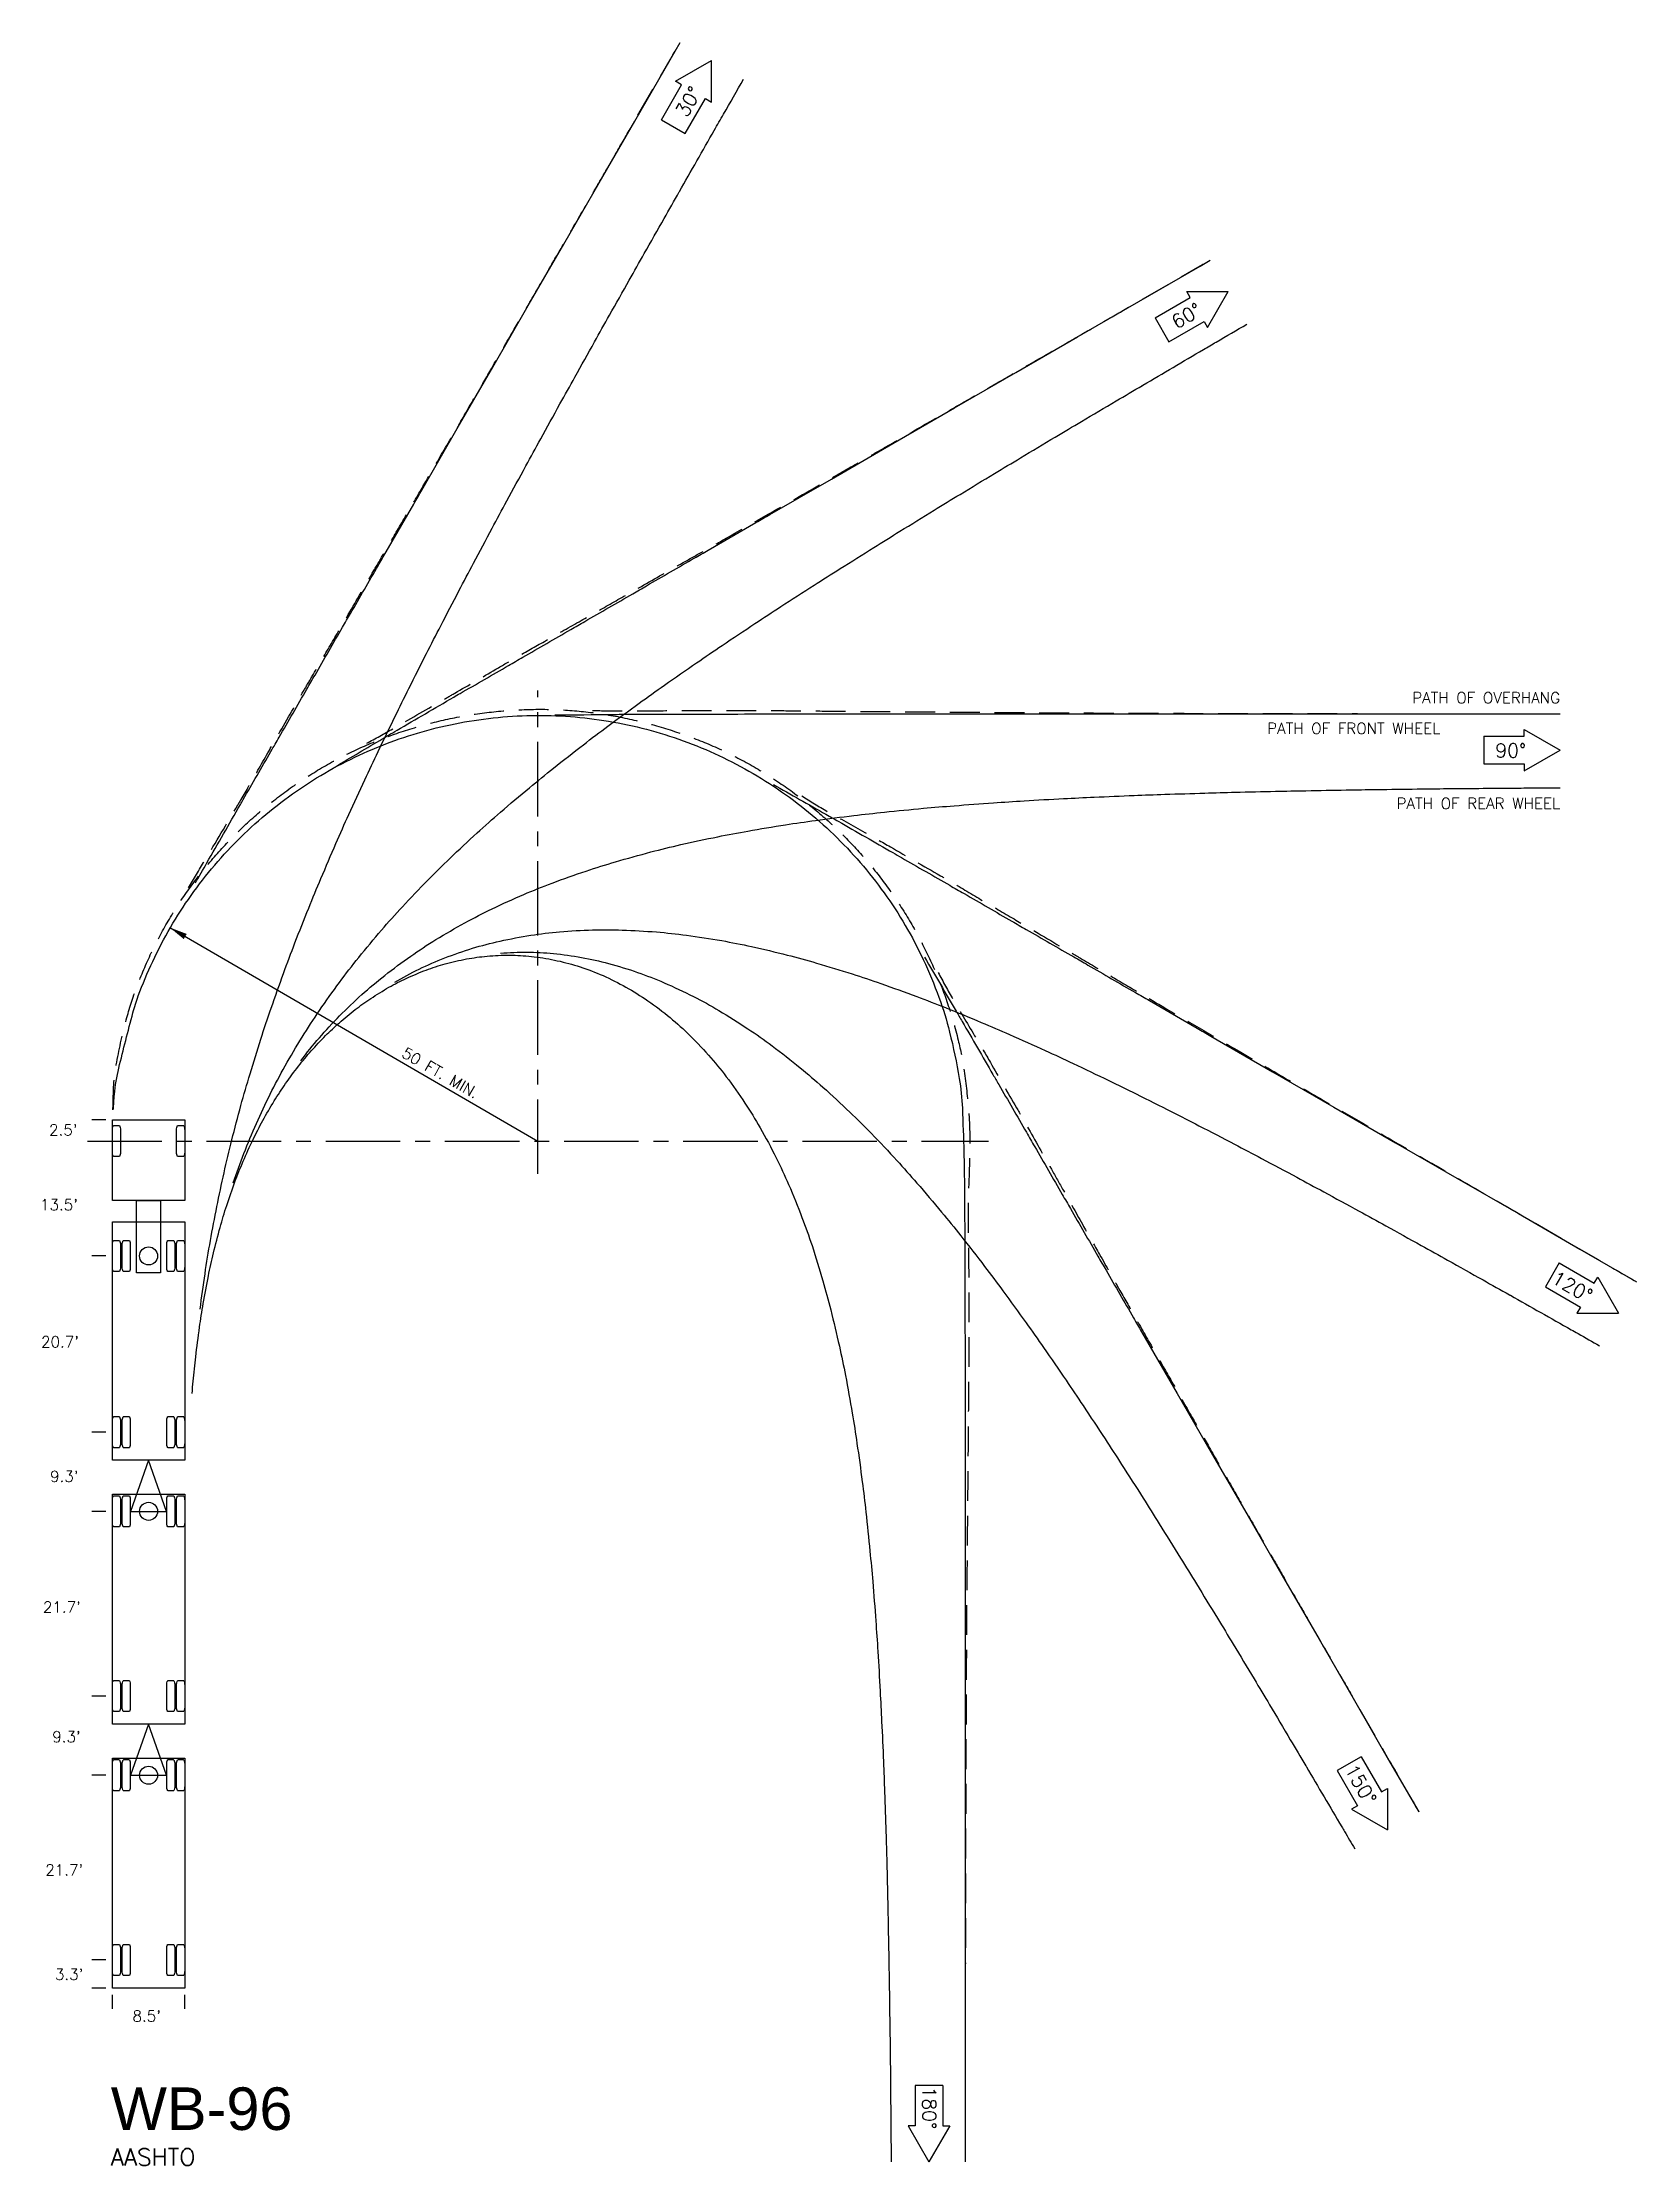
# Model space of a CAD drawing. Extents: x -58 to 129, y -120 to 129.
import ezdxf
from ezdxf.enums import TextEntityAlignment as Align

# ---------------------------------------------------------------- set-up
doc = ezdxf.new("R2010")
doc.units = 0
doc.header["$LTSCALE"] = 7
doc.header["$MEASUREMENT"] = 0
doc.linetypes.add('CENTER', pattern=[2, 1.25, -0.25, 0.25, -0.25])
doc.linetypes.add('DASHED', pattern=[0.75, 0.5, -0.25])
for name, color, linetype in [('DIMS', 1, 'CONTINUOUS'), ('OVERHANG', 2, 'DASHED'), ('TEXT', 4, 'CONTINUOUS'), ('VEHICLE', 7, 'CONTINUOUS'), ('WHEELS', 3, 'CONTINUOUS')]:
    doc.layers.add(name, color=color, linetype=linetype)
doc.styles.add('SANSSERIF', font='SAS_____.pfb', dxfattribs={"height": 2})
doc.styles.get("Standard").update_dxf_attribs({"font": 'ROMANS.shx', "height": 2})

msp = doc.modelspace()

# ---------------------------------------------------------------- linework, layer by layer
at = {"layer": 'DIMS', "linetype": 'CENTER'}
for p, q in [((0, -3.87), (0, 52.94)), ((-52.92, 0), (52.92, 0))]:
    msp.add_line(p, q, dxfattribs=at)
at = {"layer": 'DIMS'}
for p, q in [((-43.25, 25.08), (0, 0)), ((-50.76, 2.5), (-52.39, 2.5)), ((-50.76, -13.5), (-52.39, -13.5)), ((-50.76, -34.2), (-52.39, -34.2)), ((-50.76, -43.5), (-52.39, -43.5)), ((-50.76, -65.2), (-52.39, -65.2)), ((-50.76, -74.5), (-52.39, -74.5)), ((-50.76, -96.2), (-52.39, -96.2)), ((-50.76, -99.5), (-52.39, -99.5)), ((-50, -101.94), (-50, -100.31)), ((-41.5, -101.94), (-41.5, -100.31))]:
    msp.add_line(p, q, dxfattribs=at)
msp.add_solid([(-41.61, 23.73), (-41.26, 24.33), (-43.25, 25.08)], dxfattribs=at)
at = {"layer": 'OVERHANG', "flags": 128}
for points in [[(-41.07, 29.75, 0.002377), (-39.16, 32.91, 0.000211), (-35.25, 39.48, 0.002168), (-34.87, 40.12, 0.003463), (-33.04, 43.31, -0.002715), (-30.71, 47.38, -0.000189), (-27.48, 52.95, -0.000631), (-26.51, 54.62, -0.000038), (-24.39, 58.24, 0.000073), (-22.28, 61.85, 0.000005), (-19.27, 67.02, 0.000013), (-18.06, 69.09, 0.000079), (-15.99, 72.64, 0.000076), (-13.84, 76.32, 0.000179), (-12.08, 79.36, 0.00013), (-9.63, 83.56, 0.000086), (-7.31, 87.56, 0.000106), (-5.43, 90.8, 0.000063), (-3, 95, 0.000087), (-1.23, 98.04, 0.000041), (1.04, 101.96, 0.000048), (2.96, 105.28, 0.000032), (5.59, 109.82, 0.000053), (7.15, 112.53, 0.000031), (9.39, 116.4, 0.000035), (11.34, 119.78), (15.53, 127.02, 0.000027), (15.74, 127.39, 0.000006), (16.71, 129.05)], [(-20.12, 46.73, 0.007684), (-17.06, 48.43, 0.000263), (-11.38, 51.68, 0.000919), (-9.76, 52.62, 0.001249), (-4.95, 55.42, -0.002443), (-2.49, 56.84, -0.000577), (0.76, 58.7, -0.000462), (4.83, 61.01, -0.000031), (8.49, 63.08, 0.00008), (12.15, 65.16, 0.000034), (17.06, 67.95, 0.00007), (19.47, 69.31, 0.000342), (22.27, 70.91, 0.000212), (26.78, 73.48, 0.00015), (30.88, 75.82, 0.000192), (34.08, 77.65, 0.0001), (37.89, 79.83, 0.000109), (41.38, 81.83, 0.00008), (46.01, 84.49, 0.000139), (48.67, 86.02, 0.000075), (52.2, 88.05, 0.00007), (55.95, 90.21, 0.000031), (60.6, 92.89, 0.000055), (63.24, 94.4, 0.00004), (67.47, 96.84, 0.000055), (70.52, 98.6), (77.8, 102.8, 0.000031), (77.94, 102.88, 0.000004), (78.96, 103.47)], [(-49.93, 3.65, -0.001137), (-49.88, 5.61, -0.036626), (-49.59, 8.62, -0.021044), (-48.49, 13.76, -0.023255), (-47.29, 17.64, -0.021909), (-45.65, 21.62, -0.021286), (-43.7, 25.39, -0.021353), (-41.45, 28.96, -0.021202), (-38.87, 32.36, -0.021145), (-36.02, 35.54, -0.021323), (-32.91, 38.46, -0.020947), (-29.5, 41.16, -0.021644), (-25.88, 43.55, -0.021736), (-22.09, 45.61, -0.021921), (-18.12, 47.33, -0.021783), (-13.99, 48.71, -0.021058), (-9.79, 49.73, -0.020779), (-5.47, 50.4, -0.021325), (-1.07, 50.7, -0.021931), (3.22, 50.63, -0.022), (7.49, 50.18, -0.021349), (11.82, 49.33, -0.020901), (16.04, 48.13, -0.021379), (20.06, 46.62, -0.02171), (23.97, 44.74, -0.021797), (27.69, 42.54, -0.021237), (31.21, 40.03, -0.021408), (34.48, 37.24, -0.020749), (37.54, 34.16, -0.021395), (40.24, 30.93, -0.02062), (42.69, 27.45, -0.020816), (44.82, 23.81, -0.020228), (46.66, 19.97, -0.021134), (48.12, 16.17, -0.020365), (49.37, 11.85, -0.024909), (50.07, 8.24, -0.015448), (50.6, 3.53, -0.020743), (50.73, 0, -0.010283), (50.61, -5.13, 0.012767), (50.53, -9.27, 0.002434), (50.6, -14.93, -0.004331), (50.63, -18.11, -0.000507), (50.62, -24.63, -0.001391), (50.6, -27.01, -0.000055), (50.55, -33.12, -0.000122), (50.53, -35.88, -0.000016), (50.49, -40.29, 0.000034), (50.45, -44.7, 0.000079), (50.4, -50.57, 0.00016), (50.37, -53.47, 0.000447), (50.36, -55.74, 0.000157), (50.32, -62.2, 0.000113), (50.29, -68.15, 0.000247), (50.28, -70.88, 0.000192), (50.26, -74.62, 0.000146), (50.25, -79.55, 0.000065), (50.23, -85.16, 0.000121), (50.23, -88.19, 0.000076), (50.22, -92.88, 0.00009), (50.21, -96.82, 0.000042), (50.21, -101.98, 0.000063), (50.2, -105.44), (50.2, -114.06, 0.000062), (50.19, -115.75, 0.000025), (50.19, -119.92)], [(6.4, 50.59, 0.011217), (9.85, 50.53, 0.001624), (15.03, 50.56, -0.002584), (18.29, 50.58, -0.000398), (25.24, 50.58, -0.001825), (26.75, 50.58, -0.00001), (30.99, 50.54, 0.000011), (35.23, 50.5), (43.7, 50.43, 0.000081), (46.55, 50.41, 0.000041), (52.17, 50.37, 0.000275), (56.74, 50.33, 0.000324), (60.63, 50.31, 0.00023), (64.01, 50.29, 0.000153), (69.08, 50.27, 0.000072), (74.67, 50.25, 0.00014), (77.53, 50.24, 0.00012), (81.85, 50.23, 0.000126), (85.98, 50.22, 0.000067), (90.87, 50.21, 0.000092), (94.42, 50.21, 0.000046), (99.37, 50.2, 0.000066), (102.87, 50.19, 0.000032), (107.82, 50.19, 0.000045), (111.31, 50.19, 0.000022), (111.43, 50.19, 0), (119.75, 50.18, 0.000047), (119.77, 50.18, 0.000002), (120.09, 50.18)], [(31, 40.54, 0.012495), (34, 38.73, 0.002325), (38.42, 36.25, -0.003443), (41.4, 34.56, -0.000559), (47.28, 31.17, -0.002178), (48.79, 30.29, -0.000177), (52.47, 28.12, 0.000198), (56.16, 25.95, 0.000007), (62.09, 22.45, 0.000027), (63.52, 21.61, 0.000124), (67.27, 19.4, 0.000129), (70.87, 17.28, 0.000349), (73.89, 15.51, 0.000243), (78.22, 12.98, 0.000165), (82.37, 10.55, 0.000215), (85.57, 8.69, 0.00011), (89.52, 6.38, 0.000129), (92.91, 4.41, 0.000082), (97.24, 1.9, 0.000117), (100.26, 0.14, 0.000089), (104.43, -2.27, 0.000117), (107.61, -4.12, 0.000044), (111.68, -6.47, 0.000054), (114.96, -8.37), (122.3, -12.62, 0.000068), (124.49, -13.89, 0.000033), (129.06, -16.53)], [(47.02, 19.8, 0.011526), (48.77, 16.64, 0.002675), (51.47, 12.09, -0.004276), (53.15, 9.24, -0.000467), (56.21, 3.92, -0.00114), (57.46, 1.74, -0.000242), (60.32, -3.3, -0.000491), (61.73, -5.79, -0.000377), (64.11, -10.02, 0.000484), (65.98, -13.32, 0.000194), (68.36, -17.54, 0.00025), (70.22, -20.82, 0.00022), (72.44, -24.73, 0.000242), (74.47, -28.29, 0.00017), (76.85, -32.47, 0.000217), (78.72, -35.74, 0.000114), (80.97, -39.66, 0.000127), (82.98, -43.17, 0.000089), (85.62, -47.77, 0.000145), (87.24, -50.59, 0.000086), (89.47, -54.48, 0.000096), (91.5, -58, 0.000033), (94.08, -62.49, 0.000051), (95.76, -65.4), (100.02, -72.8, 0.000074), (101.09, -74.65, 0.000033), (103.48, -78.79)]]:
    msp.add_lwpolyline(points, format="xyb", dxfattribs=at)
at = {"layer": 'TEXT'}
for p, q in [((16.17, 124.49), (20.39, 126.93)), ((20.39, 122.05), (20.39, 126.93)), ((14.5, 119.96), (16.87, 124.08)), ((16.87, 124.08), (16.17, 124.49)), ((17.31, 118.34), (19.69, 122.46)), ((19.69, 122.46), (20.39, 122.05)), ((14.5, 119.96), (17.31, 118.34)), ((76.62, 99.08), (76.22, 99.78)), ((76.22, 99.78), (81.09, 99.78)), ((78.66, 95.56), (81.09, 99.78)), ((72.51, 96.7), (76.62, 99.08)), ((72.51, 96.7), (74.13, 93.89)), ((74.13, 93.89), (78.25, 96.26)), ((78.25, 96.26), (78.66, 95.56)), ((111.11, 47.55), (111.11, 44.3)), ((111.11, 47.55), (115.87, 47.55)), ((115.87, 47.55), (115.87, 48.36)), ((115.87, 48.36), (120.09, 45.92)), ((115.87, 43.49), (120.09, 45.92)), ((111.11, 44.3), (115.87, 44.3)), ((115.87, 44.3), (115.87, 43.49)), ((119.97, -14.32), (118.35, -17.14)), ((119.97, -14.32), (124.09, -16.7)), ((118.35, -17.14), (122.47, -19.52)), ((124.09, -16.7), (124.5, -16)), ((124.5, -16), (126.93, -20.22)), ((122.47, -19.52), (122.06, -20.22)), ((122.06, -20.22), (126.93, -20.22)), ((96.71, -72.33), (93.89, -73.96)), ((93.89, -73.96), (96.27, -78.08)), ((96.71, -72.33), (99.09, -76.45)), ((99.09, -76.45), (99.79, -76.05)), ((99.79, -76.05), (99.79, -80.92)), ((96.27, -78.08), (95.57, -78.48)), ((95.57, -78.48), (99.79, -80.92)), ((47.56, -110.94), (44.31, -110.94)), ((44.31, -110.94), (44.31, -115.7)), ((47.56, -110.94), (47.56, -115.7)), ((44.31, -115.7), (43.49, -115.7)), ((43.49, -115.7), (45.93, -119.92)), ((48.37, -115.7), (45.93, -119.92)), ((47.56, -115.7), (48.37, -115.7))]:
    msp.add_line(p, q, dxfattribs=at)
at = {"layer": 'VEHICLE'}
for points in [[(-41.5, 2.5), (-41.5, -7), (-50, -7), (-50, 2.5)], [(-44.33, -7), (-44.33, -15.5), (-47.17, -15.5), (-47.17, -7)], [(-41.5, -9.5), (-41.5, -37.5), (-50, -37.5), (-50, -9.5)], [(-45.75, -37.5), (-47.88, -43.5), (-43.63, -43.5)], [(-41.5, -41.5), (-41.5, -68.5), (-50, -68.5), (-50, -41.5)], [(-45.75, -68.5), (-47.88, -74.5), (-43.63, -74.5)], [(-41.5, -72.5), (-41.5, -99.5), (-50, -99.5), (-50, -72.5)]]:
    msp.add_lwpolyline(points, close=True, dxfattribs=at)
for points in [[(-49.05, -1.32, -0.14), (-49.16, -1.81, -0.24), (-49.23, -1.83), (-49.82, -1.83, -0.24), (-49.88, -1.81, -0.14), (-50, -1.32), (-50, 1.32, -0.14), (-49.88, 1.81, -0.24), (-49.82, 1.83), (-49.23, 1.83, -0.24), (-49.16, 1.81, -0.14), (-49.05, 1.32)], [(-41.5, -1.32, -0.14), (-41.62, -1.81, -0.24), (-41.68, -1.83), (-42.27, -1.83, -0.24), (-42.34, -1.81, -0.14), (-42.45, -1.32), (-42.45, 1.32, -0.14), (-42.34, 1.81, -0.24), (-42.27, 1.83), (-41.68, 1.83, -0.24), (-41.62, 1.81, -0.14), (-41.5, 1.32)], [(-50, -12.18, -0.14), (-49.88, -11.69, -0.24), (-49.82, -11.67), (-49.23, -11.67, -0.24), (-49.16, -11.69, -0.14), (-49.05, -12.18), (-49.05, -14.82, -0.14), (-49.16, -15.31, -0.24), (-49.23, -15.33), (-49.82, -15.33, -0.24), (-49.88, -15.31, -0.14), (-50, -14.82)], [(-48.84, -12.18, -0.14), (-48.72, -11.69, -0.24), (-48.66, -11.67), (-48.07, -11.67, -0.24), (-48, -11.69, -0.14), (-47.89, -12.18), (-47.89, -14.82, -0.14), (-48, -15.31, -0.24), (-48.07, -15.33), (-48.66, -15.33, -0.24), (-48.72, -15.31, -0.14), (-48.84, -14.82)], [(-43.61, -12.18, -0.14), (-43.5, -11.69, -0.24), (-43.43, -11.67), (-42.84, -11.67, -0.24), (-42.78, -11.69, -0.14), (-42.66, -12.18), (-42.66, -14.82, -0.14), (-42.78, -15.31, -0.24), (-42.84, -15.33), (-43.43, -15.33, -0.24), (-43.5, -15.31, -0.14), (-43.61, -14.82)], [(-42.45, -12.18, -0.14), (-42.34, -11.69, -0.24), (-42.27, -11.67), (-41.68, -11.67, -0.24), (-41.62, -11.69, -0.14), (-41.5, -12.18), (-41.5, -14.82, -0.14), (-41.62, -15.31, -0.24), (-41.68, -15.33), (-42.27, -15.33, -0.24), (-42.34, -15.31, -0.14), (-42.45, -14.82)], [(-50, -32.88, -0.14), (-49.88, -32.39, -0.24), (-49.82, -32.37), (-49.23, -32.37, -0.24), (-49.16, -32.39, -0.14), (-49.05, -32.88), (-49.05, -35.52, -0.14), (-49.16, -36.01, -0.24), (-49.23, -36.03), (-49.82, -36.03, -0.24), (-49.88, -36.01, -0.14), (-50, -35.52)], [(-48.84, -32.88, -0.14), (-48.72, -32.39, -0.24), (-48.66, -32.37), (-48.07, -32.37, -0.24), (-48, -32.39, -0.14), (-47.89, -32.88), (-47.89, -35.52, -0.14), (-48, -36.01, -0.24), (-48.07, -36.03), (-48.66, -36.03, -0.24), (-48.72, -36.01, -0.14), (-48.84, -35.52)], [(-43.61, -32.88, -0.14), (-43.5, -32.39, -0.24), (-43.43, -32.37), (-42.84, -32.37, -0.24), (-42.78, -32.39, -0.14), (-42.66, -32.88), (-42.66, -35.52, -0.14), (-42.78, -36.01, -0.24), (-42.84, -36.03), (-43.43, -36.03, -0.24), (-43.5, -36.01, -0.14), (-43.61, -35.52)], [(-42.45, -32.88, -0.14), (-42.34, -32.39, -0.24), (-42.27, -32.37), (-41.68, -32.37, -0.24), (-41.62, -32.39, -0.14), (-41.5, -32.88), (-41.5, -35.52, -0.14), (-41.62, -36.01, -0.24), (-41.68, -36.03), (-42.27, -36.03, -0.24), (-42.34, -36.01, -0.14), (-42.45, -35.52)], [(-50, -42.18, -0.14), (-49.88, -41.69, -0.24), (-49.82, -41.67), (-49.23, -41.67, -0.24), (-49.16, -41.69, -0.14), (-49.05, -42.18), (-49.05, -44.82, -0.14), (-49.16, -45.31, -0.24), (-49.23, -45.33), (-49.82, -45.33, -0.24), (-49.88, -45.31, -0.14), (-50, -44.82)], [(-48.84, -42.18, -0.14), (-48.72, -41.69, -0.24), (-48.66, -41.67), (-48.07, -41.67, -0.24), (-48, -41.69, -0.14), (-47.89, -42.18), (-47.89, -44.82, -0.14), (-48, -45.31, -0.24), (-48.07, -45.33), (-48.66, -45.33, -0.24), (-48.72, -45.31, -0.14), (-48.84, -44.82)], [(-43.61, -42.18, -0.14), (-43.5, -41.69, -0.24), (-43.43, -41.67), (-42.84, -41.67, -0.24), (-42.78, -41.69, -0.14), (-42.66, -42.18), (-42.66, -44.82, -0.14), (-42.78, -45.31, -0.24), (-42.84, -45.33), (-43.43, -45.33, -0.24), (-43.5, -45.31, -0.14), (-43.61, -44.82)], [(-42.45, -42.18, -0.14), (-42.34, -41.69, -0.24), (-42.27, -41.67), (-41.68, -41.67, -0.24), (-41.62, -41.69, -0.14), (-41.5, -42.18), (-41.5, -44.82, -0.14), (-41.62, -45.31, -0.24), (-41.68, -45.33), (-42.27, -45.33, -0.24), (-42.34, -45.31, -0.14), (-42.45, -44.82)], [(-50, -63.88, -0.14), (-49.88, -63.39, -0.24), (-49.82, -63.37), (-49.23, -63.37, -0.24), (-49.16, -63.39, -0.14), (-49.05, -63.88), (-49.05, -66.52, -0.14), (-49.16, -67.01, -0.24), (-49.23, -67.03), (-49.82, -67.03, -0.24), (-49.88, -67.01, -0.14), (-50, -66.52)], [(-48.84, -63.88, -0.14), (-48.72, -63.39, -0.24), (-48.66, -63.37), (-48.07, -63.37, -0.24), (-48, -63.39, -0.14), (-47.89, -63.88), (-47.89, -66.52, -0.14), (-48, -67.01, -0.24), (-48.07, -67.03), (-48.66, -67.03, -0.24), (-48.72, -67.01, -0.14), (-48.84, -66.52)], [(-43.61, -63.88, -0.14), (-43.5, -63.39, -0.24), (-43.43, -63.37), (-42.84, -63.37, -0.24), (-42.78, -63.39, -0.14), (-42.66, -63.88), (-42.66, -66.52, -0.14), (-42.78, -67.01, -0.24), (-42.84, -67.03), (-43.43, -67.03, -0.24), (-43.5, -67.01, -0.14), (-43.61, -66.52)], [(-42.45, -63.88, -0.14), (-42.34, -63.39, -0.24), (-42.27, -63.37), (-41.68, -63.37, -0.24), (-41.62, -63.39, -0.14), (-41.5, -63.88), (-41.5, -66.52, -0.14), (-41.62, -67.01, -0.24), (-41.68, -67.03), (-42.27, -67.03, -0.24), (-42.34, -67.01, -0.14), (-42.45, -66.52)], [(-50, -73.18, -0.14), (-49.88, -72.69, -0.24), (-49.82, -72.67), (-49.23, -72.67, -0.24), (-49.16, -72.69, -0.14), (-49.05, -73.18), (-49.05, -75.82, -0.14), (-49.16, -76.31, -0.24), (-49.23, -76.33), (-49.82, -76.33, -0.24), (-49.88, -76.31, -0.14), (-50, -75.82)], [(-48.84, -73.18, -0.14), (-48.72, -72.69, -0.24), (-48.66, -72.67), (-48.07, -72.67, -0.24), (-48, -72.69, -0.14), (-47.89, -73.18), (-47.89, -75.82, -0.14), (-48, -76.31, -0.24), (-48.07, -76.33), (-48.66, -76.33, -0.24), (-48.72, -76.31, -0.14), (-48.84, -75.82)], [(-43.61, -73.18, -0.14), (-43.5, -72.69, -0.24), (-43.43, -72.67), (-42.84, -72.67, -0.24), (-42.78, -72.69, -0.14), (-42.66, -73.18), (-42.66, -75.82, -0.14), (-42.78, -76.31, -0.24), (-42.84, -76.33), (-43.43, -76.33, -0.24), (-43.5, -76.31, -0.14), (-43.61, -75.82)], [(-42.45, -73.18, -0.14), (-42.34, -72.69, -0.24), (-42.27, -72.67), (-41.68, -72.67, -0.24), (-41.62, -72.69, -0.14), (-41.5, -73.18), (-41.5, -75.82, -0.14), (-41.62, -76.31, -0.24), (-41.68, -76.33), (-42.27, -76.33, -0.24), (-42.34, -76.31, -0.14), (-42.45, -75.82)], [(-50, -94.88, -0.14), (-49.88, -94.39, -0.24), (-49.82, -94.37), (-49.23, -94.37, -0.24), (-49.16, -94.39, -0.14), (-49.05, -94.88), (-49.05, -97.52, -0.14), (-49.16, -98.01, -0.24), (-49.23, -98.03), (-49.82, -98.03, -0.24), (-49.88, -98.01, -0.14), (-50, -97.52)], [(-48.84, -94.88, -0.14), (-48.72, -94.39, -0.24), (-48.66, -94.37), (-48.07, -94.37, -0.24), (-48, -94.39, -0.14), (-47.89, -94.88), (-47.89, -97.52, -0.14), (-48, -98.01, -0.24), (-48.07, -98.03), (-48.66, -98.03, -0.24), (-48.72, -98.01, -0.14), (-48.84, -97.52)], [(-43.61, -94.88, -0.14), (-43.5, -94.39, -0.24), (-43.43, -94.37), (-42.84, -94.37, -0.24), (-42.78, -94.39, -0.14), (-42.66, -94.88), (-42.66, -97.52, -0.14), (-42.78, -98.01, -0.24), (-42.84, -98.03), (-43.43, -98.03, -0.24), (-43.5, -98.01, -0.14), (-43.61, -97.52)], [(-42.45, -94.88, -0.14), (-42.34, -94.39, -0.24), (-42.27, -94.37), (-41.68, -94.37, -0.24), (-41.62, -94.39, -0.14), (-41.5, -94.88), (-41.5, -97.52, -0.14), (-41.62, -98.01, -0.24), (-41.68, -98.03), (-42.27, -98.03, -0.24), (-42.34, -98.01, -0.14), (-42.45, -97.52)]]:
    msp.add_lwpolyline(points, format="xyb", close=True, dxfattribs=at)
for centre in [(-45.75, -13.5), (-45.75, -43.5), (-45.75, -74.5)]:
    msp.add_circle(centre, 1.06, dxfattribs=at)
at = {"layer": 'WHEELS', "flags": 128}
for points in [[(-40.22, 30.34, -0.001536), (-38.9, 32.67, -0.000037), (-34.96, 39.53, -0.00044), (-34.63, 40.11, -0.000039), (-31.37, 45.76, -0.000131), (-30.4, 47.45, -0.000011), (-27.15, 53.08, -0.000039), (-26.19, 54.74, -0.000003), (-22.96, 60.35, -0.000011), (-22.01, 61.99, -0.000001), (-18.77, 67.59, -0.000003), (-17.83, 69.23, 0), (-14.59, 74.83, -0.000001), (-13.65, 76.46), (-9.48, 83.69), (-5.31, 90.92), (-1.14, 98.14), (3.03, 105.36), (7.2, 112.58), (11.37, 119.81), (15.54, 127.03), (16.71, 129.05)], [(-39.69, -19.75, -0.005482), (-39.11, -15.59, -0.006199), (-38.48, -11.7, -0.005999), (-37.72, -7.7, -0.005974), (-36.88, -3.73, -0.0061), (-35.96, 0.13, -0.0055), (-34.9, 4.16, -0.005865), (-33.82, 7.91, -0.004885), (-32.56, 11.97, -0.005399), (-31.34, 15.62, -0.004217), (-29.89, 19.7, -0.004801), (-28.55, 23.27, -0.003555), (-26.93, 27.37, -0.004158), (-25.49, 30.85, -0.002931), (-23.73, 34.96, -0.003509), (-22.21, 38.37, -0.002359), (-20.34, 42.44, -0.002872), (-18.78, 45.76, -0.001929), (-16.8, 49.85, -0.002363), (-15.16, 53.17, -0.001529), (-13.09, 57.27, -0.001903), (-11.41, 60.54, -0.001195), (-9.28, 64.65, -0.001511), (-7.57, 67.88, -0.000929), (-5.38, 71.99, -0.001186), (-3.66, 75.19, -0.000716), (-1.42, 79.3, -0.000923), (0.32, 82.48, -0.000548), (2.59, 86.59, -0.000712), (4.35, 89.75, -0.000417), (6.64, 93.87, -0.000546), (8.41, 97.01, -0.000315), (10.73, 101.13, -0.000415), (12.49, 104.26, -0.000237), (14.83, 108.39, -0.000314), (16.6, 111.5, -0.000177), (16.62, 111.54, -0.000001), (20.72, 118.73, -0.000367), (21.8, 120.62, -0.000167), (24.16, 124.75)], [(-24.14, 43.77, -0.00066), (-18.59, 47.07, -0.001809), (-16.55, 48.27, -0.000062), (-9.9, 52.14, -0.000526), (-9.12, 52.59, -0.000047), (-3.47, 55.86, -0.000157), (-1.77, 56.84, -0.000014), (3.85, 60.09, -0.000046), (5.51, 61.05, -0.000004), (11.13, 64.29, -0.000014), (12.77, 65.24, -0.000001), (18.37, 68.48, -0.000004), (20.01, 69.42, 0), (25.61, 72.66, -0.000001), (27.25, 73.6), (34.47, 77.77), (41.7, 81.94), (48.92, 86.12), (56.15, 90.29), (63.37, 94.46), (70.59, 98.62), (77.81, 102.79), (78.97, 103.46)], [(-35.8, -4.9, -0.011902), (-34.55, -1.46, -0.011441), (-33.08, 2.06, -0.011553), (-31.46, 5.5, -0.01167), (-29.7, 8.82, -0.010686), (-27.7, 12.2, -0.011264), (-25.67, 15.33, -0.009513), (-23.32, 18.63, -0.0104), (-21.05, 21.57, -0.008212), (-18.38, 24.77, -0.009265), (-15.92, 27.53, -0.006916), (-12.96, 30.62, -0.008016), (-10.34, 33.21, -0.005708), (-7.15, 36.19, -0.006783), (-4.4, 38.63, -0.004621), (-1.01, 41.5, -0.005612), (1.83, 43.81, -0.00366), (5.35, 46.56, -0.004515), (8.23, 48.75, -0.002953), (11.89, 51.43, -0.003661), (14.86, 53.56, -0.002312), (18.63, 56.17, -0.00291), (21.64, 58.22, -0.001789), (25.49, 60.79, -0.002283), (28.53, 62.78, -0.001378), (32.44, 65.3, -0.001775), (35.49, 67.24, -0.001054), (39.46, 69.73, -0.001369), (42.52, 71.63, -0.000801), (46.53, 74.1, -0.001048), (49.6, 75.97, -0.000605), (53.64, 78.42, -0.000797), (56.71, 80.26, -0.000455), (60.78, 82.7, -0.000602), (63.85, 84.53, -0.00034), (67.94, 86.95, -0.000453), (71.01, 88.76, -0.000253), (71.07, 88.8, -0.000002), (78.18, 92.98, -0.000525), (79.69, 93.86, -0.000219), (83.29, 95.97)], [(-49.89, 3.65, -0.007253), (-49.75, 5.47, -0.036986), (-49.24, 8.57, -0.006624), (-47.58, 15.07, -0.021563), (-46.95, 17.04, -0.022303), (-45.26, 21.11, -0.021883), (-43.17, 25.1, -0.022545), (-40.75, 28.85, -0.022207), (-37.97, 32.42, -0.022639), (-34.91, 35.71, -0.022425), (-31.53, 38.73, -0.022682), (-27.91, 41.42, -0.022556), (-24.04, 43.79, -0.022704), (-19.98, 45.79, -0.022632), (-15.75, 47.42, -0.022716), (-11.4, 48.66, -0.022675), (-6.94, 49.5, -0.022722), (-2.43, 49.94, -0.022699), (2.11, 49.96, -0.022725), (6.62, 49.57, -0.022713), (11.09, 48.77, -0.022727), (15.46, 47.57, -0.02272), (19.71, 45.98, -0.022728), (23.8, 44.01, -0.022724), (27.69, 41.68, -0.022729), (31.35, 39, -0.022727), (34.75, 36, -0.022729), (37.87, 32.71, -0.022728), (40.67, 29.15, -0.022729), (43.15, 25.34, -0.022729), (45.26, 21.33, -0.022729), (47.11, 16.89, -0.02565), (48.36, 12.81, -0.019809), (49.5, 7.35, -0.031594), (49.86, 3.87, -0.003465), (50.04, -1.34, -0.00491), (50.1, -5.02, -0.000156), (50.15, -12.62, -0.001065), (50.16, -13.73, -0.000071), (50.17, -20.71, -0.000315), (50.17, -22.28, -0.000028), (50.18, -28.78, -0.000094), (50.18, -30.73, -0.000008), (50.18, -37.21, -0.000028), (50.18, -39.12, -0.000002), (50.18, -45.6, -0.000008), (50.18, -47.5, -0.000001), (50.18, -53.96, -0.000002), (50.18, -55.85), (50.18, -64.2), (50.18, -72.55), (50.18, -80.89), (50.18, -89.23), (50.18, -97.57), (50.18, -105.91), (50.18, -114.25), (50.18, -119.92)], [(2, 50.05, -0.000487), (8.79, 50.12, -0.001648), (10.8, 50.14, -0.000066), (18.35, 50.16, -0.00048), (19.39, 50.16, -0.000043), (25.91, 50.17, -0.000143), (27.86, 50.17, -0.000013), (34.36, 50.17, -0.000042), (36.28, 50.17, -0.000004), (42.76, 50.17, -0.000012), (44.66, 50.17, -0.000001), (51.13, 50.17, -0.000004), (53.02, 50.17, 0), (59.48, 50.17, -0.000001), (61.37, 50.17), (69.71, 50.17), (78.06, 50.17), (86.4, 50.17), (94.74, 50.17), (103.08, 50.17), (111.42, 50.17), (119.76, 50.17), (120.09, 50.17)], [(-27.85, 9.44, -0.016569), (-25.68, 12.12, -0.016326), (-23.3, 14.7, -0.015604), (-20.69, 17.2, -0.01603), (-17.99, 19.46, -0.014066), (-14.95, 21.72, -0.015019), (-11.99, 23.66, -0.012241), (-8.57, 25.64, -0.013534), (-5.39, 27.27, -0.010358), (-1.66, 28.97, -0.011811), (1.67, 30.31, -0.008572), (5.65, 31.72, -0.010039), (9.1, 32.8, -0.006969), (13.28, 33.96, -0.008364), (16.79, 34.82, -0.005568), (21.12, 35.75, -0.006827), (24.67, 36.42, -0.004361), (29.07, 37.15, -0.005429), (32.61, 37.66, -0.003485), (37.11, 38.24, -0.004356), (40.71, 38.64, -0.002706), (45.28, 39.09, -0.003431), (48.89, 39.39, -0.002078), (53.51, 39.73, -0.00267), (57.11, 39.97, -0.00159), (61.76, 40.23, -0.002061), (65.36, 40.4, -0.001209), (70.04, 40.6, -0.001579), (73.63, 40.73, -0.000914), (78.34, 40.88, -0.001202), (81.92, 40.98, -0.000687), (86.65, 41.09, -0.00091), (90.23, 41.16, -0.000515), (94.97, 41.24, -0.000684), (98.54, 41.3, -0.000383), (103.29, 41.36, -0.000513), (106.85, 41.4, -0.000285), (106.94, 41.4, -0.000003), (115.17, 41.47, -0.000589), (116.51, 41.48, -0.00022), (120.09, 41.5)], [(27.66, 41.88, -0.000339), (33.83, 38.39, -0.001437), (35.29, 37.56, -0.000066), (41.71, 33.88, -0.00042), (42.73, 33.29, -0.000038), (48.37, 30.04, -0.000125), (50.06, 29.07, -0.000011), (55.69, 25.82, -0.000037), (57.35, 24.86, -0.000003), (62.96, 21.63, -0.000011), (64.6, 20.68, -0.000001), (70.2, 17.44, -0.000003), (71.84, 16.5, 0), (77.44, 13.27, -0.000001), (79.07, 12.32), (86.3, 8.15), (93.52, 3.98), (100.75, -0.19), (107.97, -4.36), (115.19, -8.53), (122.41, -12.7), (129.06, -16.54)], [(-16.83, 18.67, -0.020017), (-13.96, 20.2, -0.019883), (-10.95, 21.51, -0.018468), (-7.69, 22.64, -0.019075), (-4.45, 23.49, -0.016343), (-0.84, 24.17, -0.017537), (2.55, 24.58, -0.013987), (6.41, 24.8, -0.015552), (9.89, 24.79, -0.011661), (13.93, 24.56, -0.013383), (17.44, 24.18, -0.009527), (21.59, 23.54, -0.011255), (25.08, 22.85, -0.00764), (29.29, 21.85, -0.009252), (32.73, 20.91, -0.006004), (36.92, 19.63, -0.007402), (40.29, 18.5, -0.004807), (44.5, 16.97, -0.005966), (47.87, 15.67, -0.003738), (52.08, 13.94, -0.004715), (55.4, 12.52, -0.002875), (59.6, 10.64, -0.00368), (62.86, 9.12, -0.002204), (67.05, 7.12, -0.002847), (70.28, 5.54, -0.001678), (74.46, 3.44, -0.002186), (77.66, 1.8, -0.001271), (81.83, -0.37, -0.001667), (85, -2.04, -0.000957), (89.16, -4.26, -0.001264), (92.31, -5.96, -0.000717), (96.47, -8.23, -0.000952), (99.6, -9.95, -0.000535), (103.76, -12.26, -0.000714), (106.87, -13.99, -0.000398), (111.03, -16.32, -0.000533), (114.13, -18.06, -0.000294), (114.24, -18.12, -0.000004), (121.38, -22.16, -0.000609), (122.19, -22.61, -0.000194), (124.72, -24.06)], [(-40.63, -29.66, -0.001574), (-40.5, -28.2, -0.006709), (-40.2, -25.35, -0.005512), (-39.76, -21.88, -0.008166), (-39.32, -19.08, -0.007028), (-38.72, -15.85, -0.009565), (-38.12, -13.15, -0.008529), (-37.34, -10.15, -0.010885), (-36.56, -7.57, -0.009974), (-35.59, -4.8, -0.012118), (-34.63, -2.37, -0.011341), (-33.47, 0.17, -0.013259), (-32.32, 2.41, -0.012613), (-30.98, 4.71, -0.014307), (-29.64, 6.75, -0.013769), (-28.13, 8.79, -0.01528), (-26.63, 10.59, -0.01458), (-24.95, 12.38, -0.016479), (-23.33, 13.9, -0.015133), (-21.46, 15.44, -0.018807), (-19.64, 16.75, -0.01682), (-17.5, 18.06, -0.020905), (-15.47, 19.11, -0.018687), (-13.12, 20.09, -0.022904), (-10.9, 20.81, -0.020676), (-8.38, 21.39, -0.024716), (-5.98, 21.72, -0.022594), (-3.33, 21.83, -0.025721), (-0.77, 21.69, -0.023977), (1.94, 21.26, -0.025489), (4.61, 20.57, -0.024431), (7.3, 19.58, -0.023984), (10, 18.27, -0.023821), (12.58, 16.7, -0.021522), (15.21, 14.76, -0.022259), (17.58, 12.66, -0.018568), (20.04, 10.1, -0.020012), (22.13, 7.56, -0.015535), (24.32, 4.46, -0.0174), (26.1, 1.57, -0.012702), (27.99, -1.96, -0.014713), (29.45, -5.1, -0.010207), (31.02, -8.98, -0.012182), (32.2, -12.28, -0.008073), (33.48, -16.42, -0.009877), (34.4, -19.83, -0.006268), (35.41, -24.1, -0.007807), (36.13, -27.55, -0.004967), (36.93, -31.97, -0.006222), (37.48, -35.51, -0.003832), (38.1, -40.03, -0.004872), (38.53, -43.59, -0.002927), (39, -48.18, -0.003773), (39.33, -51.74, -0.00223), (39.69, -56.38, -0.002899), (39.93, -59.95, -0.001689), (40.2, -64.63, -0.002213), (40.38, -68.2, -0.001273), (40.59, -72.9, -0.001679), (40.72, -76.47, -0.000955), (40.88, -81.19, -0.001266), (40.98, -84.75, -0.000713), (41.09, -89.5, -0.000951), (41.16, -93.05, -0.00053), (41.25, -97.81, -0.00071), (41.3, -101.36, -0.000393), (41.37, -106.16, -0.000534), (41.41, -109.68, -0.000285), (41.41, -109.91, -0.000008), (41.48, -118, -0.00058), (41.48, -118.31, -0.00011), (41.49, -119.92)], [(-4.39, 22.07, -0.02241), (-1.29, 22.19, -0.022277), (1.82, 22.03, -0.020366), (5.13, 21.57, -0.02105), (8.28, 20.86, -0.017774), (11.71, 19.81, -0.01911), (14.82, 18.6, -0.015023), (18.27, 16.98, -0.016762), (21.27, 15.33, -0.01239), (24.66, 13.2, -0.014285), (27.51, 11.19, -0.01003), (30.8, 8.61, -0.01191), (33.48, 6.32, -0.007981), (36.65, 3.39, -0.009716), (39.17, 0.89, -0.006231), (42.17, -2.29, -0.007722), (44.52, -4.93, -0.004962), (47.42, -8.35, -0.006187), (49.68, -11.14, -0.00384), (52.48, -14.73, -0.004864), (54.63, -17.61, -0.002942), (57.34, -21.34, -0.00378), (59.41, -24.27, -0.002247), (62.04, -28.1, -0.002914), (64.04, -31.07, -0.001707), (66.62, -34.98, -0.00223), (68.56, -37.98, -0.001289), (71.09, -41.94, -0.001695), (73, -44.97, -0.000968), (75.49, -48.98, -0.001282), (77.36, -52.02, -0.000724), (79.83, -56.06, -0.000964), (81.68, -59.11, -0.00054), (84.13, -63.18, -0.000721), (85.96, -66.23, -0.0004), (88.39, -70.33, -0.000538), (90.2, -73.38, -0.000296), (90.28, -73.52, -0.000006), (94.43, -80.55, -0.000611), (94.75, -81.1, -0.000163), (95.95, -83.14)], [(45.41, 21.59, -0.000231), (49.14, 15.24, -0.001241), (49.83, 14.06, -0.000068), (53.45, 7.82, -0.000365), (54.13, 6.66, -0.000032), (57.38, 1.03, -0.000109), (58.36, -0.66, -0.000009), (61.6, -6.28, -0.000032), (62.56, -7.93, -0.000003), (65.79, -13.53, -0.000009), (66.74, -15.18, -0.000001), (69.97, -20.77, -0.000003), (70.92, -22.41), (75.09, -29.64), (79.26, -36.86), (83.43, -44.08), (87.59, -51.3), (91.76, -58.52), (95.93, -65.73), (100.1, -72.95), (103.47, -78.8)]]:
    msp.add_lwpolyline(points, format="xyb", dxfattribs=at)

# ---------------------------------------------------------------- texts
at = {"layer": 'TEXT'}
for s, rotation, p in [('30%%d', 60, (17.49, 120.13)), ('60%%d', 30, (75.03, 95.33)), ('120%%d', 330, (118.93, -16.55)), ('150%%d', 300, (94.71, -73.8)), ('180%%d', 270, (45.17, -111.06))]:
    msp.add_text(s, height=1.625, rotation=rotation, dxfattribs=at).set_placement(p)
for s, p in [('PATH OF OVERHANG', (120.09, 51.42)), ('PATH OF FRONT WHEEL', (106, 47.83)), ('PATH OF REAR WHEEL', (120.09, 39.01)), ("2.5'", (-54.09, 0.65)), ("13.5'", (-54.04, -8.13)), ("20.7'", (-53.92, -24.24)), ("9.3'", (-53.97, -40.04)), ("21.7'", (-53.7, -55.4)), ("9.3'", (-53.72, -70.63)), ("21.7'", (-53.42, -86.28)), ("3.3'", (-53.4, -98.54)), ("8.5'", (-44.29, -103.44))]:
    msp.add_text(s, height=1.3, dxfattribs=at).set_placement(p, align=Align.RIGHT)
for s, height, p in [('90%%d', 1.625, (112.47, 45.06)), ('AASHTO', 2, (-50.18, -120.35))]:
    msp.add_text(s, height=height, dxfattribs=at).set_placement(p)
msp.add_text('50 FT. MIN.', height=1.3, rotation=330, dxfattribs=at).set_placement((-7.44, 4.94), align=Align.RIGHT)
at = {"layer": 'TEXT', "style": 'SANSSERIF'}
msp.add_text('WB-96', height=5, dxfattribs=at).set_placement((-50.18, -116.17))

doc.saveas('drawing.dxf')
